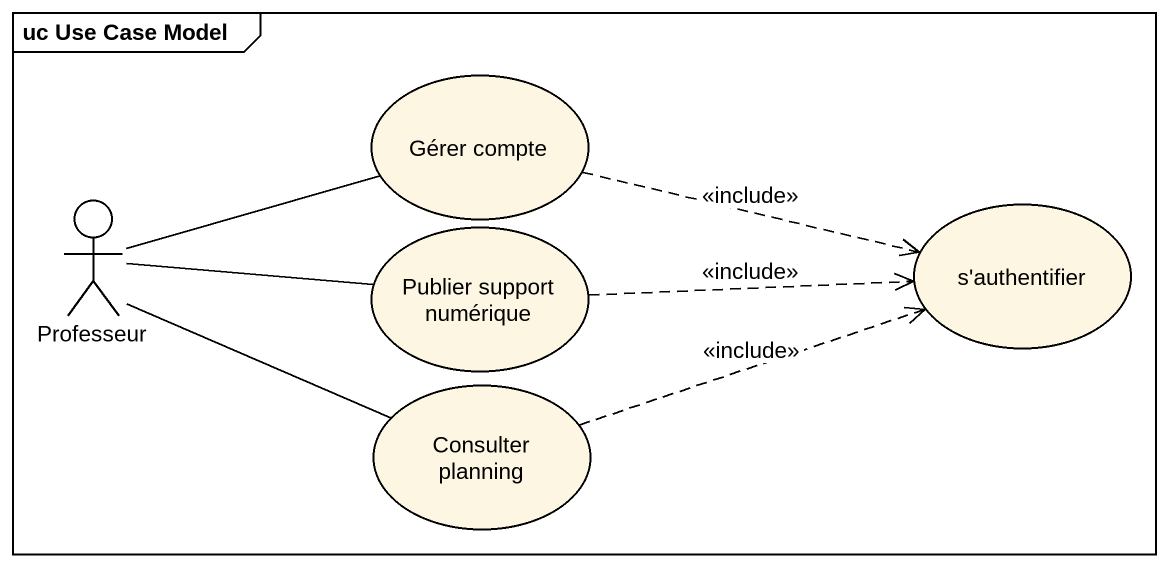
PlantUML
@startuml
mainframe uc Use Case Model
usecase "Gérer compte" as Gérer_compte
actor Professeur
usecase "Publier support numérique" as Publier_support_numérique
usecase "s'authentifier" as s_authentifier
usecase "Consulter planning" as Consulter_planning
Gérer_compte .right.> s_authentifier : <<include>>
Professeur -right- Gérer_compte
Professeur -right- Publier_support_numérique
Professeur -right- Consulter_planning
Publier_support_numérique .right.> s_authentifier : <<include>>
Consulter_planning .right.> s_authentifier : <<include>>
@enduml
